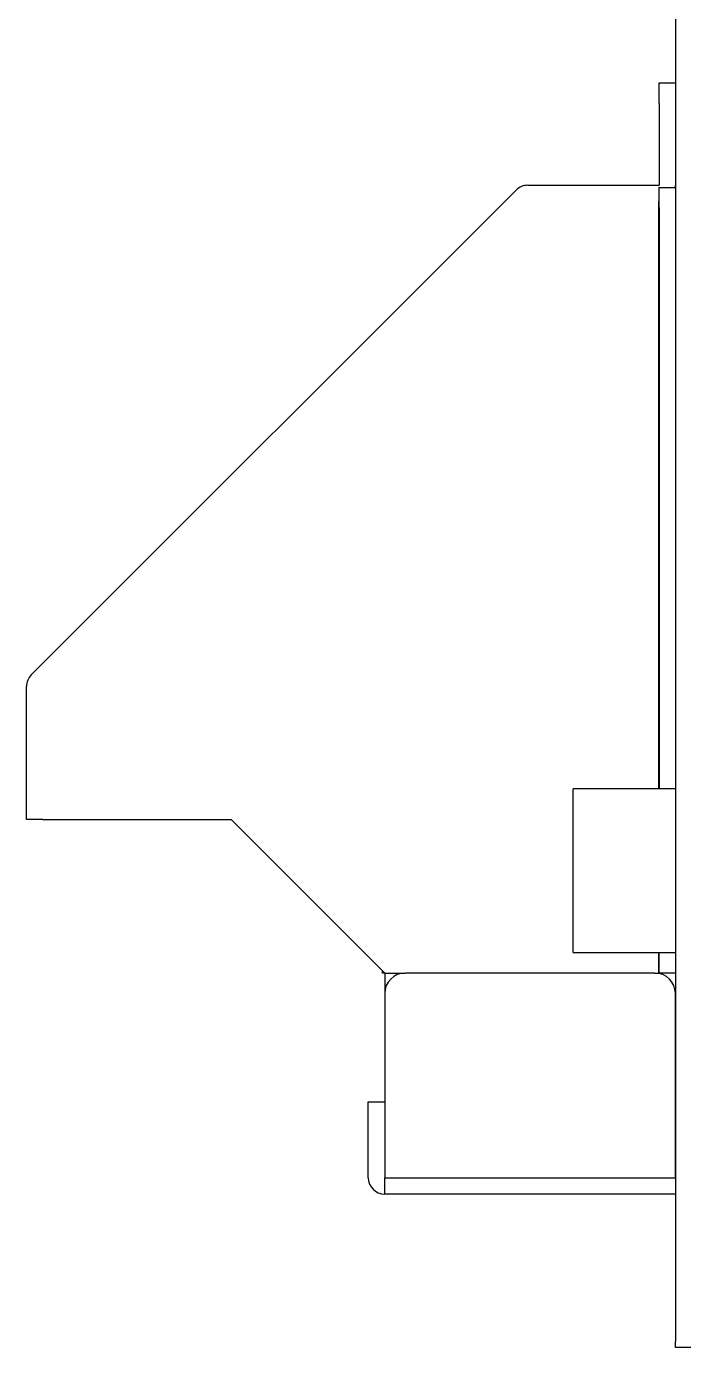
# Model space of a CAD drawing. Header units: inches. Extents: x 0 to 137, y 0 to 88.
# Drawn here: x 63.76 to 66.27, y 13.05 to 18.09 of the extents above; entities that cross this region are included whole.
import ezdxf

# ---------------------------------------------------------------- set-up
doc = ezdxf.new("R2010")
doc.units = ezdxf.units.IN
doc.header["$MEASUREMENT"] = 0

# ---------------------------------------------------------------- blocks, each defined once
blk = doc.blocks.new('FANUC_R-30iB_A-Cab_Std_LV')
for p, q in [((-410, 492), (-410, 16)), ((-411.6, 134.976154), (-411.6, 136.976154)), ((-411.6, 136.976154), (-410, 136.976154)), ((-411.6, 134.976154), (-411.6, 126.978154)), ((-424.423017, 126.976154), (-411.602, 126.976154)), ((-411.600585, 126.776154), (-411.602, 126.776154)), ((-411.602, 126.776154), (-411.602, 125.376154)), ((-411.600585, 126.776154), (-411.6, 126.776154)), ((-411.600585, 125.43118), (-411.600585, 126.776154)), ((-411.6, 126.776154), (-410, 126.776154)), ((-411.6, 124.776154), (-411.6, 126.776154)), ((-410, 126.876154), (-410.00325, 126.876154)), ((-472.930785, 79.131957), (-425.555802, 126.506939)), ((-411.602, 68), (-411.602, 125.376154)), ((-411.6, 124.776154), (-411.6, 68)), ((-473.4, 77.999172), (-473.4, 77.997172)), ((-473.4, 65), (-473.4, 77.997172)), ((-410, 68), (-420, 68)), ((-420, 52), (-420, 68)), ((-471.798, 65), (-473.4, 65)), ((-471.798, 65), (-453.391843, 65)), ((-453.391843, 65), (-438.391843, 50)), ((-420, 52), (-410, 52)), ((-411.602, 50), (-411.602, 52)), ((-411.6, 50), (-411.6, 52)), ((-438.6, 50), (-438.6, 50.208156)), ((-438.4, 50), (-438.6, 50)), ((-438.4, 50.008156), (-438.4, 48)), ((-438.391843, 50), (-436.4, 50)), ((-412.002, 50), (-436.4, 50)), ((-412.002, 50), (-411.602, 50)), ((-411.6, 50), (-411.602, 50)), ((-410, 50), (-411.6, 50)), ((-438.4, 48), (-438.4, 30.002)), ((-410.002, 30.002), (-410.002, 48)), ((-440, 37.4), (-438.4, 37.4)), ((-440, 30.002), (-440, 37.4)), ((-438.4, 30.002), (-410.002, 30.002)), ((-438.4, 28.4), (-438.4, 30.002)), ((-410.002, 30.002), (-410.002, 28.4)), ((-410.002, 30), (-410, 30)), ((-438.398, 28.4), (-438.4, 28.4)), ((-410.002, 28.4), (-438.39799, 28.4)), ((-410, 16), (-410, 14)), ((-410, 13.4), (-410, 14)), ((-408.4, 13.4), (-410, 13.4))]:
    blk.add_line(p, q)
for centre, radius, start, end in [((-424.423017, 125.374154), 1.602, 90, 135), ((-411.602, 126.978154), 0.002, 270, 0), ((-411.602, 126.978154), 1.602, 352.756158, 0), ((-412.285227, 125.421245), 0.684713, 356.224121, 0.831374), ((-471.798, 77.999172), 1.602, 135, 180), ((-436.4, 48), 2, 90, 180), ((-412.002, 48), 2, 0, 90), ((-438.398, 30.002), 1.602, 180, 270), ((-410.002, 28.398), 0.002, 0, 90)]:
    blk.add_arc(centre, radius, start, end)

msp = doc.modelspace()

# ---------------------------------------------------------------- block references
at = {"xscale": 0.03904303040372151, "yscale": 0.03904303040372151, "zscale": 0.03904303040372151}
msp.add_blockref('FANUC_R-30iB_A-Cab_Std_LV', (82.24445, 12.52472), dxfattribs=at)

doc.saveas('drawing.dxf')
